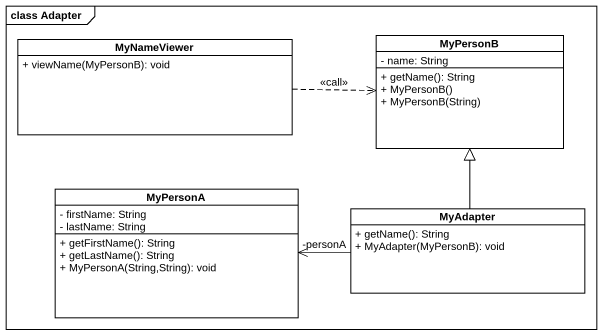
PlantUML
@startuml
mainframe class Adapter
hide circle
hide empty members
skinparam classAttributeIconSize 0
class MyNameViewer {
  + viewName(MyPersonB): void
}
class MyPersonB {
  - name: String
  + getName(): String
  + MyPersonB()
  + MyPersonB(String)
}
class MyPersonA {
  - firstName: String
  - lastName: String
  + getFirstName(): String
  + getLastName(): String
  + MyPersonA(String,String): void
}
class MyAdapter {
  + getName(): String
  + MyAdapter(MyPersonB): void
}
MyNameViewer .right.> MyPersonB : <<call>>
MyAdapter -up-|> MyPersonB
MyAdapter -left-> MyPersonA : -personA
@enduml
